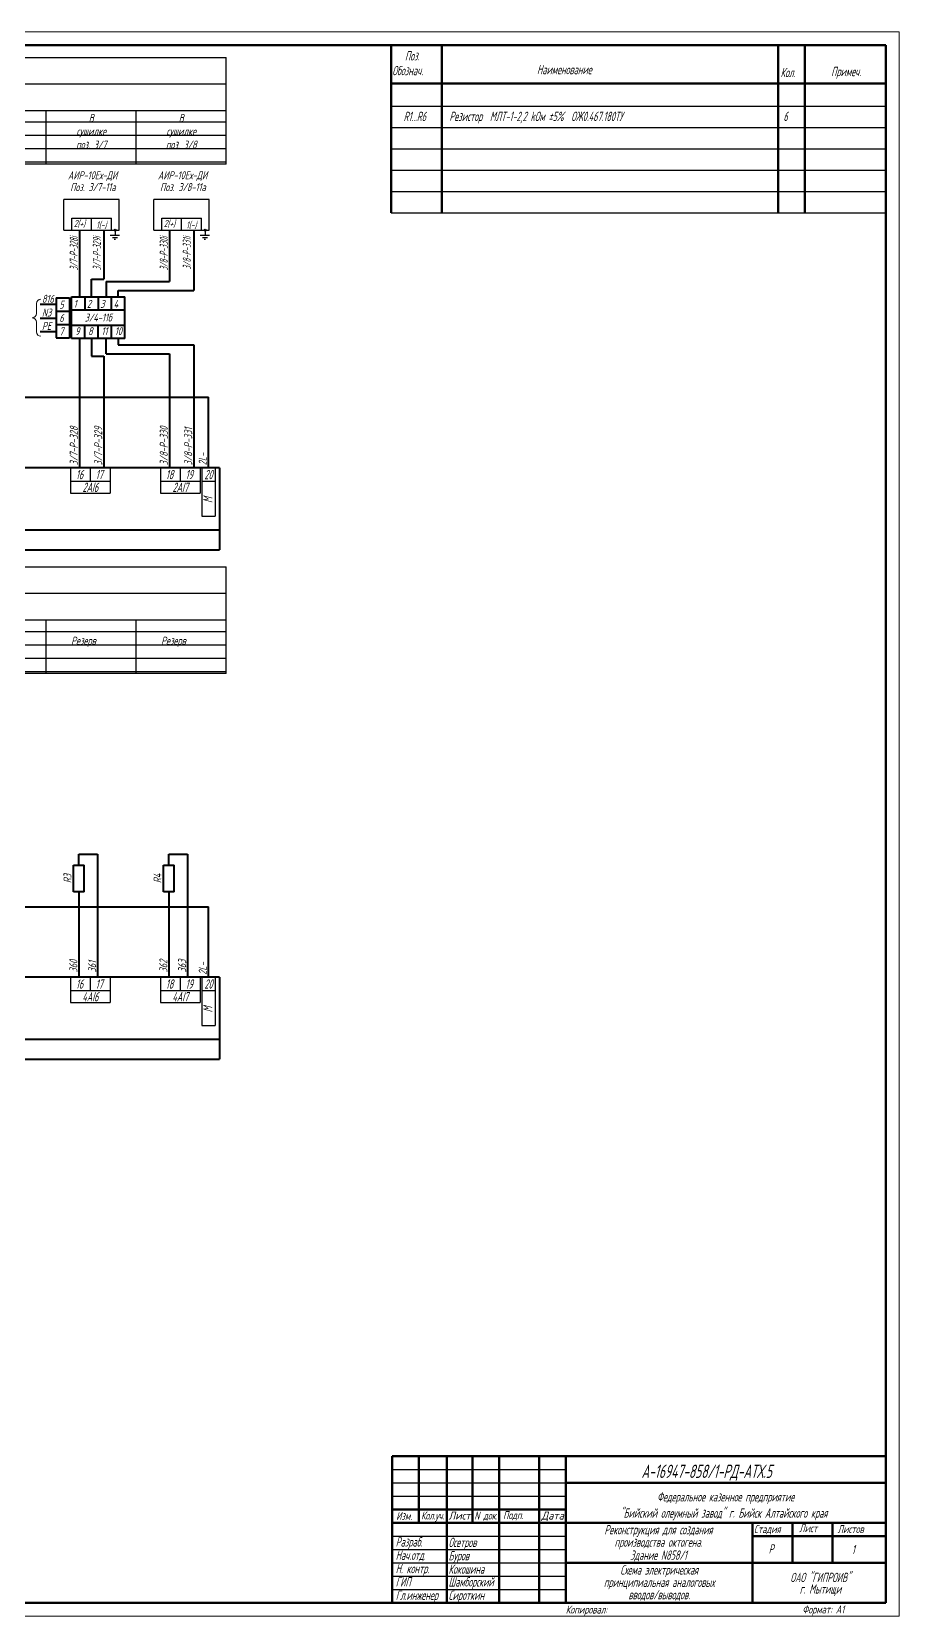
# Model space of a CAD drawing. Header units: millimetres. Extents: x -680 to 9204, y -4430 to 7779.
# Drawn here: x 4310 to 4635, y 1345 to 1939 of the extents above; entities that cross this region are included whole.
import ezdxf
from ezdxf.enums import TextEntityAlignment as Align

# ---------------------------------------------------------------- set-up
doc = ezdxf.new("R2010")
doc.units = ezdxf.units.MM
doc.layers.get('Defpoints').update_dxf_attribs({"color": 33})
for name, color, linetype, lineweight in [('Обводка', 6, 'Continuous', 25), ('Текст_КИП', 2, 'Continuous', 25), ('Толст.рамка', 7, 'Continuous', 60), ('Тонк.рамка', 10, 'Continuous', 20), ('Тонкая', 5, 'Continuous', 20)]:
    doc.layers.add(name, color=color, linetype=linetype, lineweight=lineweight)
doc.styles.add('Simplex', font='simplex.shx', dxfattribs={"width": 0.7, "oblique": 15})

# ---------------------------------------------------------------- blocks, each defined once
blk = doc.blocks.new('Заземление')
for p, q in [((0, 0), (0, -1.99)), ((1.74, -1.99), (-1.77, -1.99)), ((0.92, -2.81), (-0.95, -2.81)), ((0.24, -3.5), (-0.27, -3.5))]:
    blk.add_line(p, q)

msp = doc.modelspace()

# ---------------------------------------------------------------- hatches: boundary and pattern name
for points in [[(4340.389, 1864.292, -1), (4341.089, 1864.292, -1)], [(4374.111, 1864.292, -1), (4374.811, 1864.292, -1)]]:
    msp.add_hatch(color=256).paths.add_polyline_path(points)

# ---------------------------------------------------------------- linework, layer by layer
at = {"lineweight": 30}
for p, q in [((4342.352, 1875.802), (4321.587, 1875.802)), ((4321.587, 1864.292), (4321.587, 1875.802)), ((4342.352, 1864.292), (4342.352, 1875.802)), ((4376.075, 1875.802), (4355.31, 1875.802)), ((4355.31, 1864.292), (4355.31, 1875.802)), ((4376.075, 1864.292), (4376.075, 1875.802)), ((4324.501, 1868.822), (4339.439, 1868.822)), ((4324.501, 1864.292), (4324.501, 1868.822)), ((4331.97, 1864.292), (4331.97, 1868.822)), ((4339.439, 1864.292), (4339.439, 1868.822)), ((4358.223, 1868.822), (4373.161, 1868.822)), ((4358.223, 1864.292), (4358.223, 1868.822)), ((4365.692, 1864.292), (4365.692, 1868.822)), ((4373.161, 1864.292), (4373.161, 1868.822)), ((4321.587, 1864.292), (4342.352, 1864.292)), ((4355.31, 1864.292), (4376.075, 1864.292)), ((4324.009, 1775.277), (4324.009, 1765.746)), ((4324.009, 1770.277), (4338.947, 1770.277)), ((4331.478, 1775.277), (4331.478, 1770.277)), ((4338.947, 1775.277), (4338.947, 1765.746)), ((4357.731, 1775.277), (4357.731, 1765.746)), ((4357.731, 1770.277), (4372.669, 1770.277)), ((4365.2, 1775.277), (4365.2, 1770.277)), ((4372.669, 1775.277), (4372.669, 1765.746)), ((4373.263, 1775.277), (4373.263, 1757.142)), ((4373.263, 1770.277), (4378.263, 1770.277)), ((4378.263, 1775.277), (4378.263, 1757.142)), ((4324.009, 1765.746), (4338.947, 1765.746)), ((4357.731, 1765.746), (4372.669, 1765.746)), ((4373.263, 1757.142), (4378.263, 1757.142)), ((4324.009, 1584.318), (4324.009, 1574.787)), ((4331.478, 1584.318), (4331.478, 1579.318)), ((4338.947, 1584.318), (4338.947, 1574.787)), ((4357.731, 1584.318), (4357.731, 1574.787)), ((4365.2, 1584.318), (4365.2, 1579.318)), ((4372.669, 1584.318), (4372.669, 1574.787)), ((4373.263, 1584.318), (4373.263, 1566.184)), ((4378.263, 1584.318), (4378.263, 1566.184)), ((4324.009, 1579.318), (4338.947, 1579.318)), ((4324.009, 1574.787), (4338.947, 1574.787)), ((4357.731, 1579.318), (4372.669, 1579.318)), ((4357.731, 1574.787), (4372.669, 1574.787)), ((4373.263, 1579.318), (4378.263, 1579.318)), ((4373.263, 1566.184), (4378.263, 1566.184))]:
    msp.add_line(p, q, dxfattribs=at)
at = {"lineweight": 40}
for p, q in [((4327.438, 1864.292), (4327.438, 1839.289)), ((4336.502, 1864.292), (4336.502, 1845.974)), ((4361.16, 1864.292), (4361.16, 1845.054)), ((4370.224, 1864.292), (4370.224, 1841.712)), ((4331.956, 1839.289), (4331.956, 1845.974)), ((4331.956, 1845.974), (4336.502, 1845.974)), ((4337.438, 1845.054), (4337.438, 1839.289)), ((4337.438, 1845.054), (4361.16, 1845.054)), ((4341.956, 1839.289), (4341.956, 1841.712)), ((4341.956, 1841.712), (4370.224, 1841.712)), ((4318.667, 1836.415), (4312.648, 1836.415)), ((4318.667, 1838.999), (4323.667, 1838.999)), ((4318.667, 1838.999), (4318.667, 1823.999)), ((4323.667, 1838.999), (4323.667, 1823.999)), ((4324.456, 1839.289), (4344.456, 1839.289)), ((4324.456, 1823.709), (4324.456, 1839.289)), ((4329.456, 1839.289), (4329.456, 1834.289)), ((4329.456, 1839.289), (4329.456, 1834.289)), ((4329.456, 1839.289), (4329.456, 1834.289)), ((4334.456, 1839.289), (4334.456, 1834.289)), ((4334.456, 1839.289), (4334.456, 1834.289)), ((4334.456, 1839.289), (4334.456, 1834.289)), ((4334.456, 1839.289), (4334.456, 1834.289)), ((4339.456, 1834.289), (4339.456, 1839.289)), ((4344.456, 1823.709), (4344.456, 1839.289)), ((4318.667, 1831.256), (4312.648, 1831.256)), ((4318.667, 1833.999), (4323.667, 1833.999)), ((4334.456, 1834.289), (4324.456, 1834.289)), ((4344.456, 1834.289), (4334.456, 1834.289)), ((4318.667, 1826.256), (4312.648, 1826.256)), ((4318.667, 1828.999), (4323.667, 1828.999)), ((4318.667, 1823.999), (4323.667, 1823.999)), ((4324.456, 1828.709), (4334.456, 1828.709)), ((4344.456, 1823.709), (4324.456, 1823.709)), ((4327.438, 1823.709), (4327.438, 1775.277)), ((4329.456, 1823.709), (4329.456, 1828.709)), ((4329.456, 1823.709), (4329.456, 1828.709)), ((4329.456, 1823.709), (4329.456, 1828.709)), ((4329.456, 1823.709), (4329.456, 1828.709)), ((4331.956, 1823.709), (4331.956, 1817.024)), ((4334.456, 1823.709), (4334.456, 1828.709)), ((4334.456, 1828.709), (4344.456, 1828.709)), ((4337.438, 1817.943), (4337.438, 1823.709)), ((4339.456, 1823.709), (4339.456, 1828.709)), ((4341.956, 1823.709), (4341.956, 1821.285)), ((4337.438, 1817.943), (4361.16, 1817.943)), ((4341.956, 1821.285), (4370.224, 1821.285)), ((4361.16, 1817.943), (4361.16, 1775.277)), ((4370.224, 1821.285), (4370.224, 1775.277)), ((4331.956, 1817.024), (4336.502, 1817.024)), ((4336.502, 1817.024), (4336.502, 1775.277)), ((3833.741, 1801.658), (4375.763, 1801.658)), ((4375.763, 1775.277), (4375.763, 1801.658)), ((4379.86, 1775.277), (4114.005, 1775.277)), ((4379.86, 1775.277), (4379.86, 1744.472)), ((4114.005, 1751.965), (4379.86, 1751.965)), ((4114.005, 1744.472), (4379.86, 1744.472)), ((4327.22, 1626.271), (4327.22, 1630.413)), ((4327.22, 1630.413), (4334.22, 1630.413)), ((4334.22, 1630.413), (4334.22, 1584.318)), ((4360.942, 1626.271), (4360.942, 1630.413)), ((4360.942, 1630.413), (4367.942, 1630.413)), ((4367.942, 1630.413), (4367.942, 1584.318)), ((4325.22, 1616.271), (4325.22, 1626.271)), ((4325.22, 1626.271), (4329.22, 1626.271)), ((4329.22, 1616.271), (4329.22, 1626.271)), ((4358.942, 1616.271), (4358.942, 1626.271)), ((4358.942, 1626.271), (4362.942, 1626.271)), ((4362.942, 1616.271), (4362.942, 1626.271)), ((4329.22, 1616.271), (4325.22, 1616.271)), ((4327.22, 1616.271), (4327.22, 1584.318)), ((4362.942, 1616.271), (4358.942, 1616.271)), ((4360.942, 1616.271), (4360.942, 1584.318)), ((3833.741, 1610.699), (4375.763, 1610.699)), ((4375.763, 1584.318), (4375.763, 1610.699)), ((4379.86, 1584.318), (4114.005, 1584.318)), ((4379.86, 1584.318), (4379.86, 1553.513)), ((4114.005, 1561.006), (4379.86, 1561.006)), ((4114.005, 1553.513), (4379.86, 1553.513))]:
    msp.add_line(p, q, dxfattribs=at)
for centre in [(4340.739, 1864.292), (4374.461, 1864.292)]:
    msp.add_circle(centre, 0.35)
at = {"layer": 'Defpoints'}
for p, q in [((3846.95, 1904.877), (4382.428, 1904.877)), ((3846.95, 1899.877), (4382.428, 1899.877)), ((3846.95, 1894.877), (4382.428, 1894.877)), ((3846.95, 1889.877), (4382.428, 1889.877)), ((3846.95, 1713.918), (4382.428, 1713.918)), ((3846.95, 1708.918), (4382.428, 1708.918)), ((3846.95, 1703.918), (4382.428, 1703.918)), ((3846.95, 1698.918), (4382.428, 1698.918))]:
    msp.add_line(p, q, dxfattribs=at)
at = {"layer": 'Обводка', "lineweight": 30}
for p, q in [((3842.872, 1929.03), (4382.428, 1929.03)), ((4382.428, 1889.03), (4382.428, 1929.03)), ((4382.428, 1919.03), (3842.872, 1919.03)), ((4382.428, 1909.03), (3842.872, 1909.03)), ((4314.983, 1889.03), (4314.983, 1909.03)), ((4348.705, 1889.03), (4348.705, 1909.03)), ((4382.428, 1889.03), (3842.872, 1889.03)), ((3842.872, 1738.071), (4382.428, 1738.071)), ((4382.428, 1698.071), (4382.428, 1738.071)), ((4382.428, 1728.071), (3842.872, 1728.071)), ((4382.428, 1718.071), (3842.872, 1718.071)), ((4314.983, 1698.071), (4314.983, 1718.071)), ((4348.705, 1698.071), (4348.705, 1718.071)), ((4382.428, 1698.071), (3842.872, 1698.071))]:
    msp.add_line(p, q, dxfattribs=at)
at = {"layer": 'Обводка', "color": 155}
for p, q in [((4444.289, 1910.751), (4629.655, 1910.751)), ((4444.289, 1902.751), (4629.655, 1902.751)), ((4444.289, 1894.751), (4629.655, 1894.751)), ((4444.289, 1886.751), (4629.555, 1886.751)), ((4444.289, 1878.751), (4629.655, 1878.751)), ((4444.289, 1870.751), (4629.646, 1870.751)), ((4444.655, 1399.706), (4509.655, 1399.706)), ((4444.655, 1394.706), (4509.655, 1394.706)), ((4444.655, 1389.706), (4509.655, 1389.706)), ((4444.655, 1374.706), (4509.655, 1374.706)), ((4444.655, 1369.706), (4509.655, 1369.706)), ((4444.655, 1364.706), (4509.655, 1364.706)), ((4444.655, 1359.706), (4509.655, 1359.706)), ((4444.655, 1354.706), (4509.655, 1354.706))]:
    msp.add_line(p, q, dxfattribs=at)
at = {"layer": 'Толст.рамка'}
for p, q in [((3813.655, 1933.706), (4629.655, 1933.706)), ((4444.289, 1933.706), (4444.289, 1870.751)), ((4444.289, 1933.706), (4629.355, 1933.706)), ((4463.212, 1933.237), (4463.212, 1870.751)), ((4589.289, 1933.237), (4589.289, 1870.751)), ((4599.289, 1933.237), (4599.289, 1870.751)), ((4629.655, 1933.706), (4629.655, 1349.706)), ((4444.289, 1919.237), (4629.655, 1919.237)), ((4444.576, 1349.706), (4444.576, 1404.706)), ((4444.655, 1404.706), (4629.655, 1404.706)), ((4454.655, 1379.706), (4454.655, 1404.706)), ((4465.037, 1349.706), (4465.037, 1404.706)), ((4474.655, 1379.706), (4474.655, 1404.706)), ((4484.655, 1349.706), (4484.655, 1404.706)), ((4499.655, 1349.706), (4499.655, 1404.706)), ((4509.655, 1349.706), (4509.655, 1404.706)), ((4509.655, 1394.706), (4629.655, 1394.706)), ((4444.655, 1384.706), (4509.655, 1384.706)), ((4444.655, 1379.706), (4509.655, 1379.706)), ((4509.655, 1379.706), (4629.655, 1379.706)), ((4579.655, 1379.706), (4579.655, 1349.706)), ((4594.655, 1364.706), (4594.655, 1379.706)), ((4609.655, 1364.706), (4609.655, 1379.706)), ((4579.655, 1374.706), (4629.655, 1374.706)), ((4509.655, 1364.706), (4629.655, 1364.706)), ((4629.655, 1349.706), (3813.655, 1349.706))]:
    msp.add_line(p, q, dxfattribs=at)
at = {"layer": 'Тонк.рамка'}
for p, q in [((4634.655, 1938.706), (3793.655, 1938.706)), ((4634.655, 1938.706), (4634.655, 1344.706)), ((3793.655, 1344.706), (4634.655, 1344.706))]:
    msp.add_line(p, q, dxfattribs=at)
at = {"layer": 'Тонкая'}
for p, q in [((4311.298, 1833.111), (4311.301, 1836.771)), ((4311.295, 1826.167), (4311.298, 1829.827))]:
    msp.add_line(p, q, dxfattribs=at)
for centre, start, end in [((4312.943, 1836.77), 90, 180), ((4309.655, 1833.111), 270, 0), ((4309.655, 1829.826), 0, 90), ((4312.937, 1826.167), 180, 270)]:
    msp.add_arc(centre, 1.642, start, end, dxfattribs=at)

# ---------------------------------------------------------------- block references
for p in [(4340.739, 1864.292), (4374.461, 1864.292)]:
    msp.add_blockref('Заземление', p)

# ---------------------------------------------------------------- texts
at = {"layer": 'Defpoints', "style": 'Simplex', "oblique": 15, "width": 0.6}
for s, p in [('360', (4326.642, 1586.048)), ('361', (4333.689, 1586.048)), ('362', (4360.364, 1586.048)), ('363', (4367.411, 1586.048))]:
    msp.add_text(s, height=3, rotation=90, dxfattribs=at).set_placement(p)
at = {"layer": 'Текст_КИП', "style": 'Simplex', "oblique": 15}
for s, height, width, p in [('Поз.', 3.5, 0.6, (4449.381, 1927.904)), ('Обознач.', 3.5, 0.6, (4444.657, 1922.373)), ('Наименование', 3.5, 0.6, (4498.868, 1922.754)), ('Кол.', 3.5, 0.6, (4590.158, 1921.683)), ('Примеч.', 3.5, 0.6, (4609.097, 1922.025)), ('Резистор  МЛТ-1-2,2 kОм %%P5%%%  ОЖ0.467.180ТУ', 3.5, 0.6, (4466.044, 1905.215)), ('6', 3.5, 0.6, (4591.222, 1905.23)), ('РЕ', 3, 0.6, (4313.341, 1826.913)), ('Подп.', 3, 0.6, (4486.144, 1381.136)), ('Изм.', 3, 0.6, (4446.09, 1380.819)), ('Стадия', 3, 0.6, (4580.184, 1375.914)), ('Лист', 3, 0.6, (4597.124, 1376.23)), ('Листов', 3, 0.6, (4611.531, 1375.914)), ('Разраб.', 3.5, 0.6, (4445.914, 1370.856)), ('Осетров', 3.5, 0.6, (4465.72, 1370.661)), ('Нач.отд.', 3.5, 0.6, (4445.914, 1365.856)), ('Буров', 3.5, 0.6, (4465.72, 1365.661)), ('Р', 3.5, 0.6, (4585.686, 1368.211)), ('1', 3.5, 0.6, (4616.835, 1368.002)), ('Н. контр.', 3.5, 0.6, (4445.914, 1360.856)), ('Кокошина', 3.5, 0.6, (4465.72, 1360.661)), ('ГИП', 3.5, 0.6, (4445.914, 1355.856)), ('Гл.инженер', 3.5, 0.6, (4445.914, 1350.856)), ('Шамборский', 3.5, 0.5, (4465.72, 1355.856)), ('Сироткин', 3.5, 0.6, (4465.72, 1350.856))]:
    msp.add_text(s, height=height, dxfattribs=dict(at, width=width)).set_placement(p)
at = {"layer": 'Текст_КИП', "color": 6, "style": 'Simplex', "oblique": 15, "width": 0.6}
for s, p in [('В', (4331.844, 1904.877)), ('В', (4365.566, 1904.877)), ('сушилке', (4331.844, 1899.877)), ('сушилке', (4365.566, 1899.877)), ('поз. 3/7', (4331.844, 1894.877)), ('поз. 3/8', (4365.566, 1894.877))]:
    msp.add_text(s, height=3, dxfattribs=at).set_placement(p, align=Align.CENTER)
at = {"layer": 'Текст_КИП', "style": 'Simplex', "oblique": 15, "width": 0.6}
for s, height, p in [('R1...R6', 3.5, (4453.075, 1905.18)), ('АИР-10Ех-ДИ', 3, (4332.333, 1883.383)), ('АИР-10Ех-ДИ', 3, (4366.056, 1883.383)), ('Поз. 3/7-11а', 3, (4332.445, 1878.954)), ('Поз. 3/8-11а', 3, (4366.167, 1878.954)), ('2(+)', 2.7, (4327.438, 1865.462)), ('1(-)', 2.7, (4335.595, 1864.939)), ('2(+)', 2.7, (4361.16, 1865.462)), ('1(-)', 2.7, (4369.317, 1864.939)), ('3/4-11б', 3, (4334.456, 1830.049)), ('16', 3.5, (4327.435, 1770.946)), ('17', 3.5, (4334.799, 1770.946)), ('18', 3.5, (4361.157, 1770.946)), ('19', 3.5, (4368.521, 1770.946)), ('20', 3.5, (4375.763, 1770.946)), ('Резерв', 3, (4328.921, 1708.918)), ('Резерв', 3, (4362.644, 1708.918)), ('16', 3.5, (4327.435, 1579.987)), ('17', 3.5, (4334.799, 1579.987)), ('18', 3.5, (4361.157, 1579.987)), ('19', 3.5, (4368.521, 1579.987)), ('20', 3.5, (4375.763, 1579.987)), ('Федеральное казенное предприятие', 3.5, (4569.576, 1387.747)), ('"Бийский олеумный завод" г. Бийск Алтайского края ', 3.5, (4569.576, 1381.67)), ('Реконструкция для создания', 3.5, (4544.383, 1375.422)), ('производства октогена.', 3.5, (4544.383, 1370.768)), ('Здание N858/1', 3.5, (4544.383, 1365.881)), ('Схема электрическая', 3.5, (4544.655, 1360.352)), ('ОАО "ГИПРОИВ"', 3.5, (4605.093, 1357.518)), ('принципиальная аналоговых', 3.5, (4544.655, 1355.707)), ('вводов/выводов.', 3.5, (4544.655, 1351.074))]:
    msp.add_text(s, height=height, dxfattribs=at).set_placement(p, align=Align.CENTER)
at = {"layer": 'Текст_КИП', "style": 'Simplex', "oblique": 15, "width": 0.5}
for s, p in [('3/7-Р-328i', (4326.781, 1861.893)), ('3/7-Р-329i', (4335.425, 1861.893)), ('3/8-Р-330i', (4360.503, 1861.893)), ('3/8-Р-331i', (4369.147, 1861.893))]:
    msp.add_text(s, height=3, rotation=90, dxfattribs=at).set_placement(p, align=Align.RIGHT)
at = {"layer": 'Текст_КИП', "color": 2, "style": 'Simplex', "oblique": 15, "width": 0.6}
for s, p in [('816', (4313.341, 1837.073)), ('5', (4319.863, 1834.89)), ('1', (4325.207, 1835.18)), ('2', (4330.207, 1835.18)), ('3', (4335.207, 1835.18)), ('4', (4340.207, 1835.18)), ('N3', (4313.341, 1831.913)), ('6', (4319.863, 1829.89)), ('7', (4319.863, 1824.89)), ('9', (4325.767, 1824.948)), ('8', (4330.635, 1824.948)), ('11', (4335.635, 1824.948)), ('10', (4340.635, 1824.948))]:
    msp.add_text(s, height=3, dxfattribs=at).set_placement(p)
at = {"layer": 'Текст_КИП', "style": 'Simplex', "oblique": 15, "width": 0.6}
for s, p in [('3/7-P-328', (4326.792, 1776.163)), ('3/7-Р-329', (4335.946, 1776.163)), ('3/8-P-330', (4360.514, 1776.163)), ('3/8-Р-331', (4369.668, 1776.163)), ('R3', (4324.428, 1619.528)), ('R4', (4358.15, 1619.528))]:
    msp.add_text(s, height=3, rotation=90, dxfattribs=at).set_placement(p)
at = {"layer": 'Текст_КИП', "color": 1, "style": 'Simplex', "oblique": 15, "width": 0.6}
for p in [(4375.106, 1776.163), (4375.106, 1585.204)]:
    msp.add_text('2L-', height=3, rotation=90, dxfattribs=at).set_placement(p)
at = {"layer": 'Текст_КИП', "lineweight": -3, "style": 'Simplex', "oblique": 15, "width": 0.6}
for s, p in [('2AI6', (4331.478, 1766.171)), ('2AI7', (4365.2, 1766.171)), ('4AI6', (4331.478, 1575.212)), ('4AI7', (4365.2, 1575.212))]:
    msp.add_text(s, height=3.5, dxfattribs=at).set_placement(p, align=Align.CENTER)
for p in [(4377.263, 1763.115), (4377.263, 1572.156)]:
    msp.add_text('М', height=3.5, rotation=90, dxfattribs=at).set_placement(p, align=Align.CENTER)
at = {"layer": 'Текст_КИП', "ltscale": 0.02, "style": 'Simplex', "oblique": 15, "width": 0.6}
msp.add_text('А-16947-858/1-РД-АТХ.5', height=5, dxfattribs=at).set_placement((4538.022, 1396.565))
at = {"layer": 'Текст_КИП', "style": 'Simplex', "oblique": 15}
for s, width, p, p2 in [('Кол.уч.', 0.603486, (4455.43, 1380.977), (4464.138, 1380.977)), ('Лист', 0.686041, (4465.721, 1380.977), (4473.954, 1380.977)), ('N док.', 0.628372, (4475.378, 1380.977), (4484.086, 1380.977)), ('Дата', 0.652619, (4500.551, 1380.977), (4508.942, 1380.977))]:
    msp.add_text(s, height=3, dxfattribs=dict(at, width=width)).set_placement(p, p2, align=Align.FIT)
at = {"layer": 'Текст_КИП', "style": 'Simplex', "oblique": 15, "width": 0.6}
msp.add_text('г. Мытищи', height=3.5, dxfattribs=at).set_placement((4605.093, 1354.488), align=Align.MIDDLE)
at = {"layer": 'Текст_КИП', "color": 3, "style": 'Simplex', "oblique": 15, "width": 0.6}
msp.add_text('Копировал:', height=3, dxfattribs=at).set_placement((4509.655, 1345.737))
msp.add_text('Формат: А1', height=3, dxfattribs=at).set_placement((4606.17, 1345.782), align=Align.CENTER)

doc.saveas('drawing.dxf')
